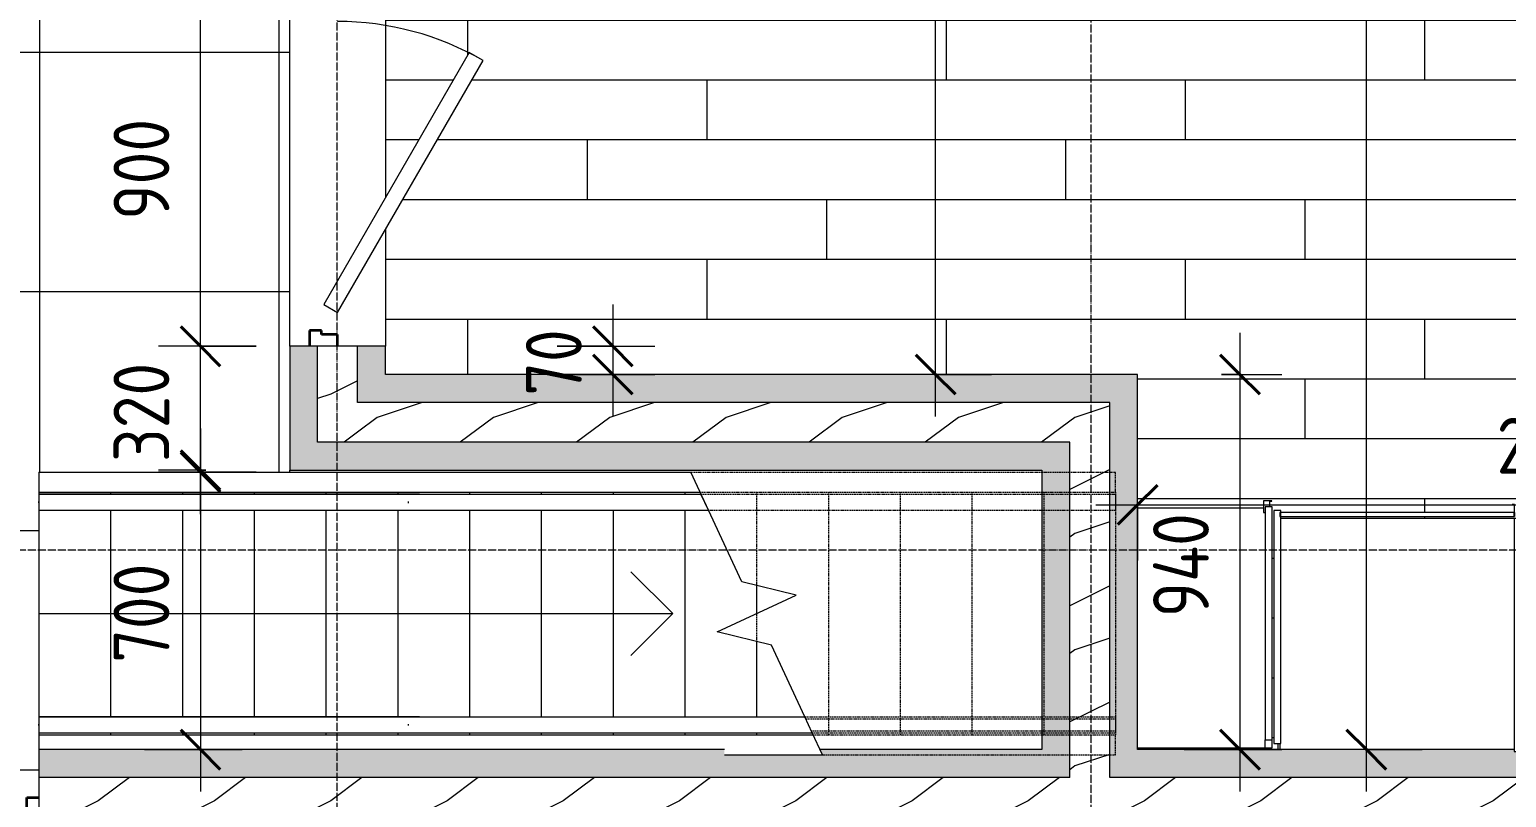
# Model space of a CAD drawing. Header units: millimetres. Extents: x -7275 to 18646, y -1042 to 16393.
# Drawn here: x 5076 to 8780, y 4878 to 6805 of the extents above; entities that cross this region are included whole.
import ezdxf

# ---------------------------------------------------------------- set-up
doc = ezdxf.new("R2010")
doc.units = ezdxf.units.MM
doc.linetypes.add('ADSK_Линия сетки', pattern=[25, 20, -2.5, 0, -2.5])
doc.linetypes.add('ADSK_Сверху', pattern=[4.5, 3, -1.5])
for name, color, linetype, lineweight in [('_Сверху_ - Верхние поручни', 7, 'ADSK_Сверху', 20), ('_Сверху_ - Линия разреза ограждения', 7, 'ADSK_Сверху', 20), ('A-ANNO-DIMS', 211, 'Continuous', 9), ('A-ANNO-DIMS-70', 211, 'Continuous', 9), ('A-DETL-GENF', 92, 'Continuous', 20), ('A-DOOR', 31, 'Continuous', 9), ('A-DOOR-FRAM', 31, 'Continuous', 35), ('A-FLOR', 192, 'Continuous', 20), ('A-FLOR-PATT', 8, 'Continuous', 20), ('A-WALL', 113, 'Continuous', 20), ('A-WALL-PATT', 111, 'Continuous', 20), ('I-FURN', 30, 'Continuous', 9), ('S-GRID', 1, 'Continuous', 9), ('S-STRS', 31, 'Continuous', 20), ('S-STRS-ANNO', 31, 'Continuous', 20), ('S-STRS-MBND', 31, 'ADSK_Сверху', 20), ('Верхние поручни', 7, 'Continuous', 20), ('Ограждение', 7, 'Continuous', 20)]:
    doc.layers.add(name, color=color, linetype=linetype, lineweight=lineweight)
doc.styles.add('GOST Common_6', font='GOST_Common.ttf', dxfattribs={"width": 0.9, "height": 140})
doc.dimstyles.new('BKN_Основной_2_0', dxfattribs={"dimscale": 304.8, "dimtxt": 140.800099, "dimasz": 0.324738, "dimexe": 0.344488, "dimexo": 0.688976, "dimgap": 0.114829, "dimtad": 1, "dimdec": 0, "dimrnd": 10, "dimdsep": 46, "dimtxsty": 'GOST Common_6', "dimblk1": 'OBLIQUE', "dimblk2": 'OBLIQUE', "dimsah": 1, "dimcen": 0.09, "dimdle": 0.344488, "dimazin": 0, "dimtfac": 1, "dimtdec": 4, "dimtix": 1, "dimtmove": 0, "dimatfit": 3, "dimfxl": 1, "dimtvp": 1, "dimtolj": 1, "dimtzin": 0, "dimlwd": 20, "dimlwe": 20, "dimarcsym": 2})
pattern_1 = [(216.87, (116.62, 291.55), (874.64896, 583.10156), [145.775, -1311.975]), (206.565, (291.55, 204.09), (-291.55, -291.5495), [325.963, -325.963]), (198.435, (291.55, 58.31), (-583.0994, -291.5502), [184.393, -737.57])]

# ---------------------------------------------------------------- blocks, each defined once
blk = doc.blocks.new('_Dr__BKN_Дверь_1ст_new - Д-2-1507595-План этажа')
at = {"layer": 'A-DETL-GENF'}
for p, q in [((-267.2, 365), (-287.2, 330.4)), ((365, 0), (-267.2, 365)), ((-287.2, 330.4), (345, -34.6)), ((345, -34.6), (365, 0))]:
    blk.add_line(p, q, dxfattribs=at)
blk.add_arc((365, 0), 730, 150, 180, dxfattribs=at)
at = {"layer": 'A-DOOR-FRAM'}
for p, q in [((-420, 0), (-450, 0)), ((-420, -40), (-420, 0)), ((420, 0), (420, -40)), ((450, 0), (420, 0)), ((-450, -70), (-410, -70)), ((-410, -40), (-420, -40)), ((-410, -70), (-410, -40)), ((420, -40), (410, -40)), ((410, -40), (410, -70)), ((410, -70), (450, -70))]:
    blk.add_line(p, q, dxfattribs=at)
blk = doc.blocks.new('Ограждение - Ограждение-1508174-План этажа')
at = {"layer": '_Сверху_ - Линия разреза ограждения', "color": 253}
for p, q in [((7022.6, 5075), (7799.3, 5075)), ((7022.6, 5075), (7799.3, 5075)), ((7022.6, 5075), (7799.3, 5075)), ((7022.6, 5075), (7799.3, 5075)), ((7799.3, 5075), (7799.3, 5045)), ((7799.3, 5075), (7799.3, 5045)), ((7799.3, 5075), (7799.3, 5045)), ((7799.3, 5075), (7799.3, 5045)), ((7036.5, 5045), (7799.3, 5045)), ((7036.5, 5045), (7799.3, 5045)), ((7036.5, 5045), (7799.3, 5045)), ((7036.5, 5045), (7799.3, 5045))]:
    blk.add_line(p, q, dxfattribs=at)
blk = doc.blocks.new('Тип верхнего поручня - Верхний поручень_Внутренний_-1508184-План этажа')
at = {"layer": 'Верхние поручни', "color": 253}
for p, q in [((6053.8, 5080), (5099.3, 5080)), ((5099.3, 5040), (6053.8, 5040))]:
    blk.add_line(p, q, dxfattribs=at)
at = {"layer": 'Верхние поручни', "color": 253, "flags": 128}
for points in [[(5099.3, 5058.4), (5099.3, 5060), (5099.3, 5061.7)], [(6025.6, 5062), (6025.5, 5060), (6025.6, 5058.1)]]:
    blk.add_lwpolyline(points, dxfattribs=at)
blk = doc.blocks.new('Тип верхнего поручня - Верхний поручень_Внутренний_-V7-План этажа')
at = {"layer": '_Сверху_ - Верхние поручни', "color": 253}
for p, q in [((7020.2, 5080), (7799.3, 5080)), ((7799.3, 5080), (7799.3, 5040)), ((7038.9, 5040), (7799.3, 5040))]:
    blk.add_line(p, q, dxfattribs=at)
at = {"layer": 'Верхние поручни', "color": 253}
for p, q in [((5099.3, 5080), (5099.3, 5040)), ((5099.3, 5080), (7020.2, 5080)), ((7038.9, 5040), (7020.2, 5080)), ((5099.3, 5040), (7038.9, 5040))]:
    blk.add_line(p, q, dxfattribs=at)
blk = doc.blocks.new('Тип верхнего поручня - Верхний поручень_Внутренний_-1508195-План этажа')
at = {"layer": 'Верхние поручни', "color": 253}
for p, q in [((6053.8, 5638.5), (5099.3, 5638.5)), ((5099.3, 5598.5), (6053.8, 5598.5))]:
    blk.add_line(p, q, dxfattribs=at)
at = {"layer": 'Верхние поручни', "color": 253, "flags": 128}
for points in [[(5099.3, 5616.9), (5099.3, 5618.5), (5099.3, 5620.2)], [(6025.6, 5620.5), (6025.5, 5618.5), (6025.6, 5616.6)]]:
    blk.add_lwpolyline(points, dxfattribs=at)
blk = doc.blocks.new('Тип верхнего поручня - Верхний поручень_Внутренний_-V8-План этажа')
at = {"layer": '_Сверху_ - Верхние поручни', "color": 253}
for p, q in [((6759.8, 5638.5), (7799.3, 5638.5)), ((7799.3, 5638.5), (7799.3, 5598.5)), ((6778.4, 5598.5), (7799.3, 5598.5))]:
    blk.add_line(p, q, dxfattribs=at)
at = {"layer": 'Верхние поручни', "color": 253}
for p, q in [((5099.3, 5638.5), (5099.3, 5598.5)), ((5099.3, 5638.5), (6759.8, 5638.5)), ((6778.4, 5598.5), (6759.8, 5638.5)), ((5099.3, 5598.5), (6778.4, 5598.5))]:
    blk.add_line(p, q, dxfattribs=at)
blk = doc.blocks.new('_Dr__BKN_Дверь_1ст_new - Д-2-1516129-План этажа')
at = {"layer": 'A-DETL-GENF'}
for p, q in [((-287.2, -330.4), (345, 34.6)), ((345, 34.6), (365, 0)), ((365, 0), (-267.2, -365)), ((-267.2, -365), (-287.2, -330.4))]:
    blk.add_line(p, q, dxfattribs=at)
blk.add_arc((365, 0), 730, 180, 210, dxfattribs=at)
at = {"layer": 'A-DOOR-FRAM'}
for p, q in [((-450, 70), (-410, 70)), ((-420, 40), (-420, 0)), ((-410, 40), (-420, 40)), ((-410, 70), (-410, 40)), ((410, 70), (450, 70)), ((410, 40), (410, 70)), ((420, 40), (410, 40)), ((420, 0), (420, 40)), ((-420, 0), (-450, 0)), ((450, 0), (420, 0))]:
    blk.add_line(p, q, dxfattribs=at)
blk = doc.blocks.new('ящик над унитазом1 - ящик над унитазом-1510302-План этажа')
at = {"layer": 'I-FURN'}
for p, q in [((11834.2, 6188.6), (11828.2, 6188.6)), ((11828.2, 6188.6), (11828.2, 6187.6)), ((11828.2, 6187.6), (11833.2, 6187.6)), ((11833.2, 6187.6), (11833.2, 6168.6)), ((11834.2, 6158.6), (11834.2, 6188.6)), ((12436.7, 6188.6), (12430.7, 6188.6)), ((12430.7, 6188.6), (12430.7, 6187.6)), ((12430.7, 6187.6), (12435.7, 6187.6)), ((12435.7, 6187.6), (12435.7, 6168.6)), ((12436.7, 6158.6), (12436.7, 6188.6)), ((12439.7, 6188.6), (12439.7, 6158.6)), ((12445.7, 6188.6), (12439.7, 6188.6)), ((12440.7, 6168.6), (12440.7, 6187.6)), ((12440.7, 6187.6), (12445.7, 6187.6)), ((12445.7, 6187.6), (12445.7, 6188.6)), ((11248.1, 6173.6), (11230.7, 6173.6)), ((11230.7, 6173.6), (11230.7, 5588.6)), ((11833.2, 6168.6), (11245, 6168.6)), ((11245, 6168.6), (11245, 6158.6)), ((11245, 6158.6), (11833.2, 6158.6)), ((11248.1, 5588.6), (11248.1, 6173.6)), ((11833.2, 6153.6), (11248.1, 6153.6)), ((11833.2, 6158.6), (11833.2, 6168.6)), ((11833.2, 6158.6), (11834.2, 6158.6)), ((11833.2, 6153.6), (11833.2, 5568.6)), ((11843.2, 6153.6), (11833.2, 6153.6)), ((12435.7, 6168.6), (11838.2, 6168.6)), ((11838.2, 6168.6), (11838.2, 6158.6)), ((11838.2, 6158.6), (12435.7, 6158.6)), ((12433.2, 6153.6), (11843.2, 6153.6)), ((11843.2, 5568.6), (11843.2, 6153.6)), ((12456.6, 6153.6), (12433.2, 6153.6)), ((12433.2, 6153.6), (12433.2, 5568.6)), ((12435.7, 6158.6), (12435.7, 6168.6)), ((12435.7, 6158.6), (12436.7, 6158.6)), ((12439.7, 6158.6), (12440.7, 6158.6)), ((13033.2, 6168.6), (12440.7, 6168.6)), ((12440.7, 6168.6), (12440.7, 6158.6)), ((12440.7, 6158.6), (13033.2, 6158.6)), ((13028.2, 6153.6), (12456.6, 6153.6)), ((12456.6, 5568.6), (12456.6, 6153.6)), ((13028.2, 6153.6), (13028.2, 5568.6)), ((13038.2, 6153.6), (13028.2, 6153.6)), ((13033.2, 6158.6), (13033.2, 6168.6)), ((13038.2, 5568.6), (13038.2, 6153.6)), ((11230.7, 5588.6), (11248.1, 5588.6)), ((11240.5, 5588.6), (11240.5, 5573.6)), ((11245, 5588.6), (11245, 5573.6)), ((11833.2, 5568.6), (11843.2, 5568.6)), ((12433.2, 5568.6), (12456.6, 5568.6)), ((13028.2, 5568.6), (13038.2, 5568.6))]:
    blk.add_line(p, q, dxfattribs=at)
blk = doc.blocks.new('ящик над унитазом2 - ящик над унитазом-1511603-План этажа')
at = {"layer": 'I-FURN'}
for p, q in [((9644.7, 2536.1), (9328.7, 2536.1)), ((9644.7, 2554.6), (9644.7, 2524.6)), ((9664.9, 2554.6), (9644.7, 2554.6)), ((9644.7, 2524.6), (9648.7, 2524.6)), ((9648.7, 2539.6), (9648.7, 1954.6)), ((9666.1, 2539.6), (9648.7, 2539.6)), ((9659.9, 2539.6), (9659.9, 2553.6)), ((9659.9, 2553.6), (9664.9, 2553.6)), ((9664.9, 2553.6), (9664.9, 2554.6)), ((9666.1, 1954.6), (9666.1, 2539.6)), ((9328.7, 1934.6), (9648.7, 1934.6)), ((9648.7, 1954.6), (9666.1, 1954.6)), ((9648.7, 1934.6), (9648.7, 1954.6)), ((9648.7, 1934.6), (9666.1, 1934.6)), ((9666.1, 1934.6), (9666.1, 1954.6))]:
    blk.add_line(p, q, dxfattribs=at)
blk = doc.blocks.new('DIMBLOCK23-План этажа')
at = {"layer": 'A-ANNO-DIMS-70', "lineweight": 20}
for p, q in [((7348.4, 5833.9), (7348.4, 9191.8)), ((7488.4, 9086.8), (7243.4, 9086.8)), ((7348.4, 9086.8), (7488.4, 9086.8)), ((7488.4, 5938.9), (7243.4, 5938.9)), ((7348.4, 5938.9), (7488.4, 5938.9))]:
    blk.add_line(p, q, dxfattribs=at)
at = {"layer": 'A-ANNO-DIMS-70', "lineweight": 40}
for p, q in [((7348.4, 9086.8), (7298.9, 9136.3)), ((7348.4, 9086.8), (7397.9, 9037.3)), ((7348.4, 5938.9), (7298.9, 5988.4)), ((7348.4, 5938.9), (7397.9, 5889.5))]:
    blk.add_line(p, q, dxfattribs=at)
at = {"layer": 'A-ANNO-DIMS-70', "color": 0, "lineweight": 20, "insert": (7130.4, 7349.4), "char_height": 140, "width": 392.331, "attachment_point": 1, "rotation": 90, "line_spacing_factor": 1.022761, "style": 'GOST Common_6'}
blk.add_mtext('3150', dxfattribs=at)
blk = doc.blocks.new('_Oblique')
at = {"color": 0, "linetype": 'ByBlock', "lineweight": -2}
blk.add_line((-0.5, -0.5), (0.5, 0.5), dxfattribs=at)
blk = doc.blocks.new('DIMBLOCK44-План этажа')
at = {"layer": 'A-ANNO-DIMS-70', "lineweight": 20}
for p, q in [((8111.6, 6043.9), (8111.6, 4892.8)), ((8064.9, 5938.9), (8216.6, 5938.9)), ((8111.6, 5938.9), (8064.9, 5938.9)), ((7971.6, 4997.8), (8216.6, 4997.8)), ((8111.6, 4997.8), (7971.6, 4997.8))]:
    blk.add_line(p, q, dxfattribs=at)
at = {"layer": 'A-ANNO-DIMS-70', "lineweight": 40}
for p, q in [((8111.6, 5938.9), (8062.1, 5988.4)), ((8111.6, 5938.9), (8161.1, 5889.5)), ((8111.6, 4997.8), (8062.1, 5047.3)), ((8111.6, 4997.8), (8161.1, 4948.3))]:
    blk.add_line(p, q, dxfattribs=at)
at = {"layer": 'A-ANNO-DIMS-70', "color": 0, "lineweight": 20, "insert": (7893.6, 5330), "char_height": 140, "width": 332.193, "attachment_point": 1, "rotation": 90, "line_spacing_factor": 1.022761, "style": 'GOST Common_6'}
blk.add_mtext('940', dxfattribs=at)
blk = doc.blocks.new('DIMBLOCK57-План этажа')
at = {"layer": 'A-ANNO-DIMS-70', "lineweight": 40}
for p, q in [((5504.5, 6009.8), (5455, 6059.3)), ((5504.5, 6009.8), (5554, 5960.3)), ((5504.5, 5693.9), (5455, 5743.4)), ((5504.5, 5693.9), (5554, 5644.5))]:
    blk.add_line(p, q, dxfattribs=at)
at = {"layer": 'A-ANNO-DIMS-70', "lineweight": 20}
for p, q in [((5644.5, 6009.8), (5399.5, 6009.8)), ((5504.5, 5588.9), (5504.5, 6009.8)), ((5504.5, 6009.8), (5644.5, 6009.8)), ((5644.5, 5693.9), (5399.5, 5693.9)), ((5504.5, 5693.9), (5644.5, 5693.9))]:
    blk.add_line(p, q, dxfattribs=at)
at = {"layer": 'A-ANNO-DIMS-70', "color": 0, "lineweight": 20, "insert": (5286.6, 5719.4), "char_height": 140, "width": 317.874, "attachment_point": 1, "rotation": 90, "line_spacing_factor": 1.022761, "style": 'GOST Common_6'}
blk.add_mtext('320', dxfattribs=at)
blk = doc.blocks.new('DIMBLOCK58-План этажа')
at = {"layer": 'A-ANNO-DIMS-70', "lineweight": 40}
for p, q in [((5504.5, 6909.8), (5455, 6959.3)), ((5504.5, 6909.8), (5554, 6860.3)), ((5504.5, 6009.8), (5455, 6059.3)), ((5504.5, 6009.8), (5554, 5960.3))]:
    blk.add_line(p, q, dxfattribs=at)
at = {"layer": 'A-ANNO-DIMS-70', "lineweight": 20}
for p, q in [((5644.5, 6909.8), (5399.5, 6909.8)), ((5504.5, 6009.8), (5504.5, 6909.8)), ((5504.5, 6909.8), (5644.5, 6909.8)), ((5644.5, 6009.8), (5399.5, 6009.8)), ((5504.5, 6009.8), (5644.5, 6009.8))]:
    blk.add_line(p, q, dxfattribs=at)
at = {"layer": 'A-ANNO-DIMS-70', "color": 0, "lineweight": 20, "insert": (5286.6, 6327.3), "char_height": 140, "width": 317.874, "attachment_point": 1, "rotation": 90, "line_spacing_factor": 1.022761, "style": 'GOST Common_6'}
blk.add_mtext('900', dxfattribs=at)
blk = doc.blocks.new('DIMBLOCK93-План этажа')
at = {"layer": 'A-ANNO-DIMS-70', "lineweight": 20}
for p, q in [((6538.8, 6114.8), (6538.8, 5833.9)), ((6398.8, 6009.8), (6643.8, 6009.8)), ((6538.8, 6009.8), (6398.8, 6009.8)), ((6398.8, 5938.9), (6643.8, 5938.9)), ((6538.8, 5938.9), (6398.8, 5938.9))]:
    blk.add_line(p, q, dxfattribs=at)
at = {"layer": 'A-ANNO-DIMS-70', "lineweight": 40}
for p, q in [((6538.8, 6009.8), (6489.3, 6059.3)), ((6538.8, 6009.8), (6588.3, 5960.3)), ((6538.8, 5938.9), (6489.3, 5988.4)), ((6538.8, 5938.9), (6588.3, 5889.5))]:
    blk.add_line(p, q, dxfattribs=at)
at = {"layer": 'A-ANNO-DIMS-70', "color": 0, "lineweight": 20, "insert": (6320.8, 5886.1), "char_height": 140, "width": 211.916, "attachment_point": 1, "rotation": 90, "line_spacing_factor": 1.022761, "style": 'GOST Common_6'}
blk.add_mtext('70', dxfattribs=at)
blk = doc.blocks.new('DIMBLOCK96-План этажа')
at = {"layer": 'A-ANNO-DIMS-70', "lineweight": 20}
for p, q in [((8428.5, 4892.8), (8428.5, 9191.8)), ((8568.5, 9086.8), (8323.5, 9086.8)), ((8428.5, 9086.8), (8568.5, 9086.8)), ((8568.5, 4997.8), (8323.5, 4997.8)), ((8428.5, 4997.8), (8568.5, 4997.8))]:
    blk.add_line(p, q, dxfattribs=at)
at = {"layer": 'A-ANNO-DIMS-70', "lineweight": 40}
for p, q in [((8428.5, 9086.8), (8379, 9136.3)), ((8428.5, 9086.8), (8478, 9037.3)), ((8428.5, 4997.8), (8379, 5047.3)), ((8428.5, 4997.8), (8478, 4948.3))]:
    blk.add_line(p, q, dxfattribs=at)
at = {"layer": 'A-ANNO-DIMS-70', "color": 0, "lineweight": 20, "insert": (8210.5, 6859.7), "char_height": 140, "width": 438.151, "attachment_point": 1, "rotation": 90, "line_spacing_factor": 1.022761, "style": 'GOST Common_6'}
blk.add_mtext('4090', dxfattribs=at)
blk = doc.blocks.new('DIMBLOCK97-План этажа')
at = {"layer": 'A-ANNO-DIMS-70', "lineweight": 20}
for p, q in [((7854.9, 5472.1), (7854.9, 5717.1)), ((9994.4, 5472.1), (9994.4, 5717.1)), ((7749.9, 5612.1), (10099.4, 5612.1)), ((7854.9, 5612.1), (7854.9, 5472.1)), ((9994.4, 5612.1), (9994.4, 5472.1))]:
    blk.add_line(p, q, dxfattribs=at)
at = {"layer": 'A-ANNO-DIMS-70', "lineweight": 40}
for p, q in [((7854.9, 5612.1), (7904.4, 5661.6)), ((9994.4, 5612.1), (10043.9, 5661.6)), ((7854.9, 5612.1), (7805.4, 5562.7)), ((9994.4, 5612.1), (9944.9, 5562.7))]:
    blk.add_line(p, q, dxfattribs=at)
at = {"layer": 'A-ANNO-DIMS-70', "color": 0, "lineweight": 20, "insert": (8755.2, 5830.1), "char_height": 140, "width": 406.65, "attachment_point": 1, "line_spacing_factor": 1.022761, "style": 'GOST Common_6'}
blk.add_mtext('2140', dxfattribs=at)
blk = doc.blocks.new('DIMBLOCK98-План этажа')
at = {"layer": 'A-ANNO-DIMS-70', "lineweight": 20}
for p, q in [((5504.5, 5803.9), (5504.5, 4892.8)), ((5518.4, 5698.9), (5399.5, 5698.9)), ((5504.5, 5698.9), (5518.4, 5698.9)), ((5364.5, 4997.8), (5609.5, 4997.8)), ((5504.5, 4997.8), (5364.5, 4997.8))]:
    blk.add_line(p, q, dxfattribs=at)
at = {"layer": 'A-ANNO-DIMS-70', "lineweight": 40}
for p, q in [((5504.5, 5698.9), (5455, 5748.4)), ((5504.5, 5698.9), (5554, 5649.5)), ((5504.5, 4997.8), (5455, 5047.3)), ((5504.5, 4997.8), (5554, 4948.3))]:
    blk.add_line(p, q, dxfattribs=at)
at = {"layer": 'A-ANNO-DIMS-70', "color": 0, "lineweight": 20, "insert": (5286.6, 5215.9), "char_height": 140, "width": 317.874, "attachment_point": 1, "rotation": 90, "line_spacing_factor": 1.022761, "style": 'GOST Common_6'}
blk.add_mtext('700', dxfattribs=at)

msp = doc.modelspace()

# ---------------------------------------------------------------- hatches: boundary and pattern name
at = {"layer": 'A-FLOR-PATT', "lineweight": 9}
h = msp.add_hatch(dxfattribs=at)
h.set_pattern_fill('FP_12', color=256, style=0, pattern_type=2)
h.set_pattern_definition([(90, (-12298.2, -4652.9), (-600, 4e-14), []), (180, (-12298.2, -4652.9), (-7e-14, -600), [])])
h.paths.add_polyline_path([(-1262.7, 1926.8), (3539.3, 1926.8), (3539.3, 2777.4), (3247.8, 2777.4), (3247.8, 3977.4), (3539.3, 3977.4), (3539.3, 4997.8), (4199.3, 4997.8), (4199.3, 4877.8), (4229.3, 4877.8), (4229.3, 4837.8), (4239.3, 4837.8), (4239.3, 4807.8), (4199.3, 4807.8), (4199.3, 4757.8), (3779.3, 4757.8), (3779.3, 3642.8), (5728.4, 3642.8), (5728.4, 4757.8), (5099.3, 4757.8), (5099.3, 4807.8), (5059.3, 4807.8), (5059.3, 4837.8), (5069.3, 4837.8), (5069.3, 4877.8), (5099.3, 4877.8), (5099.3, 5693.9), (5728.4, 5693.9), (5728.4, 9086.8), (2939.3, 9086.8), (2939.3, 9082.8), (3539.3, 9082.8), (3539.3, 8482.8), (-1250.1, 8482.8), (-1250.1, 9082.8), (-1242.7, 9082.8), (-1242.7, 9086.8), (-1262.7, 9086.8), (-1262.7, 6080.1), (-692.7, 6080.1), (-692.7, 6030.1), (-643.1, 6030.1), (-643.1, 5961.8), (-614.5, 5961.8), (-614.5, 4972.8), (-692.7, 4972.8), (-692.7, 4933.1), (-1257.7, 4933.1), (-1257.7, 4972.8), (-1260.6, 4972.8), (-1260.6, 5001.4), (-1262.7, 5001.4), (-1262.7, 1958.1)])
h.paths.add_polyline_path([(2008.7, 1974), (1113.6, 1974), (1113.6, 4827.5), (2913.6, 4827.5), (2913.6, 1974), (2390.9, 1974)])
h.paths.add_polyline_path([(-463.6, 3314.6), (-463.6, 4814.6), (298.4, 4814.6), (298.4, 3314.6), (-170.2, 3314.6)])
h.paths.add_polyline_path([(421.2, 3445.6), (394.6, 3449.1), (369.8, 3459.4), (348.5, 3475.7), (332.2, 3497), (321.9, 3521.8), (318.4, 3548.4), (318.4, 3875), (321.9, 3901.6), (332.1, 3926.4), (348.5, 3947.7), (369.8, 3964), (394.6, 3974.3), (421.2, 3977.8), (723.9, 3940.2), (754.1, 3867.3), (772.5, 3790.5), (778.7, 3711.8), (772.5, 3633.1), (754, 3556.3), (723.7, 3483.4), (662, 3475.7)])
h.paths.add_polyline_path([(-608.3, 3446.2), (-911, 3483.8), (-941.2, 3556.7), (-959.6, 3633.5), (-965.8, 3712.2), (-959.6, 3790.9), (-941.1, 3867.6), (-910.8, 3940.5), (-608.3, 3978.4), (-581.7, 3974.9), (-556.9, 3964.6), (-535.6, 3948.2), (-519.3, 3926.9), (-509, 3902.1), (-505.5, 3875.5), (-505.5, 3549), (-509, 3522.4), (-519.2, 3497.6), (-535.6, 3476.3), (-556.9, 3459.9), (-581.7, 3449.7)])
h.paths.add_polyline_path([(421.2, 4210.2), (394.6, 4213.7), (369.8, 4224), (348.5, 4240.4), (332.2, 4261.7), (321.9, 4286.5), (318.4, 4313.1), (318.4, 4639.6), (321.9, 4666.2), (332.1, 4691), (348.5, 4712.3), (369.8, 4728.7), (394.6, 4738.9), (421.2, 4742.4), (723.9, 4704.8), (754.1, 4631.9), (772.5, 4555.1), (778.7, 4476.4), (772.5, 4397.7), (753.3, 4319.3), (723.7, 4248.1), (662, 4240.4)])
h.paths.add_polyline_path([(-608.3, 4210.8), (-911, 4248.4), (-941.2, 4321.3), (-959.6, 4398.1), (-965.8, 4476.8), (-959.6, 4555.5), (-941.1, 4632.3), (-910.8, 4705.2), (-608.3, 4743), (-581.7, 4739.5), (-556.9, 4729.2), (-535.6, 4712.9), (-519.3, 4691.6), (-509, 4666.8), (-505.5, 4640.2), (-505.5, 4313.6), (-509.2, 4286.5), (-519.2, 4262.2), (-535.6, 4240.9), (-556.9, 4224.6), (-581.7, 4214.3)])
h.paths.add_polyline_path([(4304.3, 4843.1), (4284.3, 4877.8), (4916.5, 5242.8), (4936.5, 5208.1)])
h.paths.add_polyline_path([(3609.3, 5428.6), (3589.3, 5428.6), (3589.3, 5568.6), (3729.3, 5568.6), (3729.3, 5428.6), (3709.3, 5428.6)])
h.paths.add_polyline_path([(5114.8, 7270.1), (5114.8, 7287.5), (5119.8, 7287.5), (5119.8, 7872.6), (5100.8, 7872.6), (5100.8, 7867.6), (5099.8, 7867.6), (5099.8, 7873.6), (5129.8, 7873.6), (5129.8, 7287.5), (5134.8, 7287.5), (5134.8, 9077.6), (5719.8, 9077.6), (5719.8, 7279.9), (5699.8, 7279.9), (5699.8, 7270.1), (5134.8, 7270.1)])
h.paths.add_polyline_path([(5129.8, 7877.6), (5119.8, 7877.6), (5119.8, 8475.1), (5100.8, 8475.1), (5100.8, 8470.1), (5099.8, 8470.1), (5099.8, 8476.1), (5129.8, 8476.1), (5129.8, 7882.6)])
h.paths.add_polyline_path([(5100.8, 8479.1), (5099.8, 8479.1), (5099.8, 8485.1), (5100.8, 8485.1), (5100.8, 8480.1), (5119.8, 8480.1), (5119.8, 9072.6), (5129.8, 9072.6), (5129.8, 8479.1), (5101, 8479.1)])
h.paths.add_polyline_path([(2339.3, 9082.8), (2339.3, 9086.8), (-42.7, 9086.8), (-42.7, 9082.8), (1749.9, 9082.8)])
h = msp.add_hatch(dxfattribs=at)
h.set_pattern_fill('FP_14', color=256, style=0, pattern_type=2)
h.set_pattern_definition([(180, (11574.16, -18971.95), (-2e-14, -150), []), (270, (11574.16, -18971.95), (300, -300), [150, -1050]), (270, (10974.16, -19121.95), (300, -300), [150, -1050])])
h.paths.add_polyline_path([(8192.3, 4997.8), (8206.7, 4997.8), (8206.7, 5012.8), (8196.9, 5012.8), (8196.9, 5597.8), (8214.3, 5597.8), (8214.3, 5592.8), (8799.4, 5592.8), (8799.4, 5611.8), (8794.4, 5611.8), (8794.4, 5612.8), (8800.4, 5612.8), (8800.4, 5582.8), (8214.3, 5582.8), (8214.3, 5577.8), (9994.4, 5577.8), (9994.4, 5582.8), (9405.9, 5582.8), (9405.9, 5612.8), (9411.9, 5612.8), (9411.9, 5611.8), (9406.9, 5611.8), (9406.9, 5592.8), (9994.4, 5592.8), (9994.4, 6015.6), (9749.4, 6440), (9784.1, 6460), (9994.4, 6095.6), (9994.4, 9086.8), (5968.4, 9086.8), (5968.4, 8982.8), (6730.4, 8982.8), (6730.4, 8536.7), (6847.8, 8536.7), (6881, 8528.1), (6888, 8519.6), (6890.4, 8499.7), (6898.6, 8499.7), (6898.6, 8452.3), (6916.5, 8448.9), (6953.3, 8436.2), (6961.3, 8412.3), (6977.6, 8445.5), (7025.8, 8447.1), (7025.8, 8258.4), (7044, 8258.4), (7044, 8182.2), (7025.8, 8182.2), (7025.8, 7993.5), (6977.6, 7995.1), (6961.3, 8028.3), (6952.8, 8004.2), (6916.5, 7991.7), (6898.6, 7988.3), (6898.6, 7940.9), (6890.4, 7940.9), (6888, 7921), (6881, 7912.5), (6870.9, 7909.4), (6847.8, 7903.8), (6730.4, 7903.8), (6730.4, 7457.8), (5968.4, 7457.8), (5968.4, 6382.6), (6178.8, 6747), (6213.4, 6727), (5968.4, 6302.6), (5968.4, 5938.9), (7854.9, 5938.9), (7854.9, 5603.9), (8170.9, 5603.9), (8170.9, 5622.4), (8191.1, 5622.4), (8191.1, 5621.4), (8186.1, 5621.4), (8186.1, 5607.4), (8192.3, 5607.4), (8192.3, 5002.4), (7854.9, 5002.4), (7854.9, 4997.8), (8174.9, 4997.8)])
h.paths.add_polyline_path([(9402.9, 5582.8), (8804.4, 5582.8), (8804.4, 5592.8), (9401.9, 5592.8), (9401.9, 5611.8), (9396.9, 5611.8), (9396.9, 5612.8), (9402.9, 5612.8), (9402.9, 5592.8)])
h.paths.add_polyline_path([(6847.8, 7977.9), (6847.8, 7978.7), (6841.6, 7977.9)])
h.paths.add_polyline_path([(6847.8, 8461.9), (6847.8, 8462.6), (6841.6, 8462.6)])
at = {"layer": 'A-WALL-PATT', "lineweight": 9}
h = msp.add_hatch(dxfattribs=at)
h.set_pattern_fill('FP_2', color=256, style=0, pattern_type=2)
h.set_pattern_definition(pattern_1)
h.paths.add_polyline_path([(5798.4, 5768.9), (5898.4, 5768.9), (5898.4, 6009.8), (5798.4, 6009.8)])
h.paths.add_polyline_path([(5805.7, 6909.8), (5898.4, 6909.8), (5898.4, 9306.8), (5798.4, 9306.8), (5798.4, 6909.8)])
at = {"layer": 'A-WALL-PATT'}
h = msp.add_hatch(color=256, dxfattribs=at)
h.paths.add_polyline_path([(5798.4, 5698.9), (5798.4, 6009.8), (5728.4, 6009.8), (5728.4, 5698.9)])
h.paths.add_polyline_path([(5798.4, 6909.8), (5798.4, 9086.8), (5728.4, 9086.8), (5728.4, 6909.8)])
h = msp.add_hatch(color=256, dxfattribs=at)
h.paths.add_polyline_path([(5968.4, 5868.9), (5968.4, 6009.8), (5898.4, 6009.8), (5898.4, 5868.9)])
h.paths.add_polyline_path([(5898.4, 6909.8), (5968.4, 6909.8), (5968.4, 9086.8), (5898.4, 9086.8), (5898.4, 7779.3)])
for points in [[(7684.9, 5868.9), (7784.9, 5868.9), (7784.9, 5938.9), (5968.4, 5938.9), (5968.4, 5868.9), (7614.9, 5868.9)], [(7784.9, 4997.8), (7854.9, 4997.8), (7854.9, 5938.9), (7784.9, 5938.9), (7784.9, 5450.8)], [(7513.1, 5698.9), (7614.9, 5698.9), (7614.9, 5768.9), (5798.4, 5768.9), (5798.4, 5698.9), (6659.4, 5698.9)], [(7614.9, 4997.8), (7684.9, 4997.8), (7684.9, 5768.9), (7614.9, 5768.9), (7614.9, 5450.8)]]:
    msp.add_hatch(color=256, dxfattribs=at).paths.add_polyline_path(points)
at = {"layer": 'A-WALL-PATT', "lineweight": 9}
h = msp.add_hatch(dxfattribs=at)
h.set_pattern_fill('FP_2', color=256, style=0, pattern_type=2)
h.set_pattern_definition(pattern_1)
h.paths.add_polyline_path([(7513.1, 5768.9), (7684.9, 5768.9), (7684.9, 5868.9), (5898.4, 5868.9), (5898.4, 5768.9), (6659.4, 5768.9)])
h = msp.add_hatch(dxfattribs=at)
h.set_pattern_fill('FP_2', color=256, style=0, pattern_type=2)
h.set_pattern_definition(pattern_1)
h.paths.add_polyline_path([(7684.9, 4927.8), (7784.9, 4927.8), (7784.9, 5868.9), (7684.9, 5868.9), (7684.9, 4997.8)])
at = {"layer": 'A-WALL-PATT'}
h = msp.add_hatch(color=256, dxfattribs=at)
h.paths.add_polyline_path([(9994.4, 4927.8), (9994.4, 4997.8), (9422.8, 4997.8), (9422.8, 4992.8), (9399.4, 4992.8), (9399.4, 4997.8), (8809.4, 4997.8), (8809.4, 4992.8), (8799.4, 4992.8), (8799.4, 4997.8), (7784.9, 4997.8), (7784.9, 4927.8), (9220.5, 4927.8)])
h.paths.add_polyline_path([(7513.1, 4927.8), (7684.9, 4927.8), (7684.9, 4997.8), (7058.6, 4997.8), (7064.7, 4984.6), (6818.7, 4984.6), (6818.7, 4997.8), (5099.3, 4997.8), (5099.3, 4927.8), (7064.7, 4927.8)])
h.paths.add_polyline_path([(4098.3, 4927.8), (4199.3, 4927.8), (4199.3, 4997.8), (3609.3, 4997.8), (3609.3, 4927.8), (3779.3, 4927.8)])
at = {"layer": 'A-WALL-PATT', "lineweight": 9}
h = msp.add_hatch(dxfattribs=at)
h.set_pattern_fill('FP_2', color=256, style=0, pattern_type=2)
h.set_pattern_definition(pattern_1)
h.paths.add_polyline_path([(9994.4, 4827.8), (10064.4, 4827.8), (10064.4, 4927.8), (5099.3, 4927.8), (5099.3, 4827.8), (9220.5, 4827.8)])
h.paths.add_polyline_path([(3709.3, 4827.8), (4199.3, 4827.8), (4199.3, 4927.8), (3709.3, 4927.8)])

# ---------------------------------------------------------------- linework, layer by layer
at = {"layer": 'A-FLOR'}
for p, q in [((5728.4, 6009.8), (5728.4, 6909.8)), ((5968.4, 6909.8), (5968.4, 6382.6)), ((5968.4, 6302.6), (5968.4, 6009.8)), ((5728.4, 5693.9), (5728.4, 5698.9))]:
    msp.add_line(p, q, dxfattribs=at)
at = {"layer": 'A-WALL'}
for p, q in [((5728.4, 6009.8), (5728.4, 5698.9)), ((5968.4, 6009.8), (5728.4, 6009.8)), ((5798.4, 5768.9), (5798.4, 6009.8)), ((5898.4, 5868.9), (5898.4, 6009.8)), ((5968.4, 5938.9), (5968.4, 6009.8)), ((7854.9, 5938.9), (5968.4, 5938.9)), ((7854.9, 4997.8), (7854.9, 5938.9)), ((7784.9, 5868.9), (5898.4, 5868.9)), ((7784.9, 4927.8), (7784.9, 5868.9)), ((7684.9, 5768.9), (5798.4, 5768.9)), ((7684.9, 4927.8), (7684.9, 5768.9)), ((5728.4, 5698.9), (7614.9, 5698.9)), ((7614.9, 5698.9), (7614.9, 4997.8)), ((6818.7, 4997.8), (5099.3, 4997.8)), ((5099.3, 4997.8), (5099.3, 4757.8)), ((7614.9, 4997.8), (7058.6, 4997.8)), ((8799.5, 4997.8), (7854.9, 4997.8)), ((7684.9, 4927.8), (5099.3, 4927.8)), ((10064.4, 4927.8), (7784.9, 4927.8))]:
    msp.add_line(p, q, dxfattribs=at)
at = {"layer": 'S-GRID', "linetype": 'ADSK_Линия сетки'}
for p, q in [((5847.1, -451.8), (5847.1, 10570)), ((7738.4, -482), (7738.4, 10522.6)), ((14002.1, 5498.6), (-5175.8, 5498.6))]:
    msp.add_line(p, q, dxfattribs=at)
at = {"layer": 'S-STRS'}
for p, q in [((5099.3, 5693.9), (5099.3, 5643.9)), ((5099.3, 5693.9), (6734, 5693.9)), ((5099.3, 5643.9), (5279.3, 5643.9)), ((5099.3, 5643.9), (5099.3, 5638.5)), ((5099.3, 5643.9), (5099.3, 5638.5)), ((5279.3, 5643.9), (5459.3, 5643.9)), ((5279.3, 5643.9), (5279.3, 5638.5)), ((5279.3, 5643.9), (5279.3, 5638.5)), ((5459.3, 5643.9), (5639.3, 5643.9)), ((5459.3, 5643.9), (5459.3, 5638.5)), ((5459.3, 5643.9), (5459.3, 5638.5)), ((5639.3, 5643.9), (5819.3, 5643.9)), ((5639.3, 5643.9), (5639.3, 5638.5)), ((5639.3, 5643.9), (5639.3, 5638.5)), ((5819.3, 5643.9), (5999.3, 5643.9)), ((5819.3, 5643.9), (5819.3, 5638.5)), ((5819.3, 5643.9), (5819.3, 5638.5)), ((5999.3, 5643.9), (6179.3, 5643.9)), ((5999.3, 5643.9), (5999.3, 5638.5)), ((5999.3, 5643.9), (5999.3, 5638.5)), ((6179.3, 5643.9), (6359.3, 5643.9)), ((6179.3, 5643.9), (6179.3, 5638.5)), ((6179.3, 5643.9), (6179.3, 5638.5)), ((6359.3, 5643.9), (6539.3, 5643.9)), ((6359.3, 5643.9), (6359.3, 5638.5)), ((6359.3, 5643.9), (6359.3, 5638.5)), ((6539.3, 5643.9), (6719.3, 5643.9)), ((6539.3, 5643.9), (6539.3, 5638.5)), ((6539.3, 5643.9), (6539.3, 5638.5)), ((6719.3, 5643.9), (6757.3, 5643.9)), ((6719.3, 5643.9), (6719.3, 5638.5)), ((6719.3, 5643.9), (6719.3, 5638.5)), ((5099.3, 5598.5), (5099.3, 5080)), ((5099.3, 5598.5), (5099.3, 5080)), ((5279.3, 5598.5), (5279.3, 5080)), ((5279.3, 5598.5), (5279.3, 5080)), ((5459.3, 5598.5), (5459.3, 5080)), ((5459.3, 5598.5), (5459.3, 5080)), ((5639.3, 5598.5), (5639.3, 5080)), ((5639.3, 5598.5), (5639.3, 5080)), ((5819.3, 5598.5), (5819.3, 5080)), ((5819.3, 5598.5), (5819.3, 5080)), ((5999.3, 5598.5), (5999.3, 5080)), ((5999.3, 5598.5), (5999.3, 5080)), ((6179.3, 5598.5), (6179.3, 5080)), ((6179.3, 5598.5), (6179.3, 5080)), ((6359.3, 5598.5), (6359.3, 5080)), ((6359.3, 5598.5), (6359.3, 5080)), ((6539.3, 5598.5), (6539.3, 5080)), ((6539.3, 5598.5), (6539.3, 5080)), ((6719.3, 5598.5), (6719.3, 5080)), ((6719.3, 5598.5), (6719.3, 5080)), ((6899.3, 5409.6), (6899.3, 5339.3)), ((6899.3, 5409.6), (6899.3, 5339.3)), ((6899.3, 5269), (6899.3, 5080)), ((6899.3, 5269), (6899.3, 5080)), ((5099.3, 5040), (5099.3, 5034.6)), ((5099.3, 5040), (5099.3, 5034.6)), ((5279.3, 5040), (5279.3, 5034.6)), ((5279.3, 5040), (5279.3, 5034.6)), ((5459.3, 5040), (5459.3, 5034.6)), ((5459.3, 5040), (5459.3, 5034.6)), ((5639.3, 5040), (5639.3, 5034.6)), ((5639.3, 5040), (5639.3, 5034.6)), ((5819.3, 5040), (5819.3, 5034.6)), ((5819.3, 5040), (5819.3, 5034.6)), ((5999.3, 5040), (5999.3, 5034.6)), ((5999.3, 5040), (5999.3, 5034.6)), ((6179.3, 5040), (6179.3, 5034.6)), ((6179.3, 5040), (6179.3, 5034.6)), ((6359.3, 5040), (6359.3, 5034.6)), ((6359.3, 5040), (6359.3, 5034.6)), ((6539.3, 5040), (6539.3, 5034.6)), ((6539.3, 5040), (6539.3, 5034.6)), ((6719.3, 5040), (6719.3, 5034.6)), ((6719.3, 5040), (6719.3, 5034.6)), ((6899.3, 5040), (6899.3, 5034.6)), ((6899.3, 5040), (6899.3, 5034.6)), ((5099.3, 5034.6), (5099.3, 4997.8)), ((5099.3, 5034.6), (5279.3, 5034.6)), ((5279.3, 5034.6), (5459.3, 5034.6)), ((5459.3, 5034.6), (5639.3, 5034.6)), ((5639.3, 5034.6), (5819.3, 5034.6)), ((5819.3, 5034.6), (5999.3, 5034.6)), ((5999.3, 5034.6), (6179.3, 5034.6)), ((6179.3, 5034.6), (6359.3, 5034.6)), ((6359.3, 5034.6), (6539.3, 5034.6)), ((6539.3, 5034.6), (6719.3, 5034.6)), ((6719.3, 5034.6), (6899.3, 5034.6)), ((6899.3, 5034.6), (7041.4, 5034.6)), ((6818.7, 4984.6), (7064.7, 4984.6))]:
    msp.add_line(p, q, dxfattribs=at)
at = {"layer": 'S-STRS-ANNO'}
for p, q in [((6689.3, 5339.3), (6584.3, 5444.3)), ((5099.3, 5339.3), (5279.3, 5339.3)), ((5279.3, 5339.3), (5459.3, 5339.3)), ((5459.3, 5339.3), (5639.3, 5339.3)), ((5639.3, 5339.3), (5819.3, 5339.3)), ((5819.3, 5339.3), (5999.3, 5339.3)), ((5999.3, 5339.3), (6179.3, 5339.3)), ((6179.3, 5339.3), (6359.3, 5339.3)), ((6359.3, 5339.3), (6539.3, 5339.3)), ((6539.3, 5339.3), (6689.3, 5339.3)), ((6689.3, 5339.3), (6584.3, 5234.3))]:
    msp.add_line(p, q, dxfattribs=at)
at = {"layer": 'S-STRS-MBND'}
for p, q in [((6734, 5693.9), (7799.3, 5693.9)), ((7799.3, 5643.9), (7799.3, 5693.9)), ((6757.3, 5643.9), (7799.3, 5643.9)), ((6899.3, 5643.9), (6899.3, 5409.6)), ((6899.3, 5643.9), (6899.3, 5409.6)), ((7079.3, 5643.9), (7079.3, 5034.6)), ((7079.3, 5643.9), (7079.3, 5034.6)), ((7259.3, 5643.9), (7259.3, 5034.6)), ((7259.3, 5643.9), (7259.3, 5034.6)), ((7439.3, 5643.9), (7439.3, 5034.6)), ((7439.3, 5643.9), (7439.3, 5034.6)), ((7619.3, 5643.9), (7619.3, 5034.6)), ((7619.3, 5643.9), (7619.3, 5034.6)), ((7799.3, 5643.9), (7799.3, 5034.6)), ((6899.3, 5339.3), (6899.3, 5269)), ((6899.3, 5339.3), (6899.3, 5269)), ((7041.4, 5034.6), (7799.3, 5034.6)), ((7799.3, 4984.6), (7799.3, 5034.6)), ((7064.7, 4984.6), (7799.3, 4984.6))]:
    msp.add_line(p, q, dxfattribs=at)
at = {"layer": 'S-STRS-MBND', "linetype": 'Continuous'}
for p, q in [((6862.4, 5418.6), (6734, 5693.9)), ((6998.5, 5385.5), (6862.4, 5418.6)), ((6800.2, 5293.1), (6998.5, 5385.5)), ((6936.3, 5260), (6800.2, 5293.1)), ((7020.2, 5080), (6936.3, 5260)), ((7064.7, 4984.6), (7038.9, 5040))]:
    msp.add_line(p, q, dxfattribs=at)

# ---------------------------------------------------------------- block references
at = {"layer": 'A-DOOR'}
for name, p, rotation in [('_Dr__BKN_Дверь_1ст_new - Д-2-1507595-План этажа', (5848.4, 6459.8), 270.0000000000001), ('_Dr__BKN_Дверь_1ст_new - Д-2-1516129-План этажа', (4649.3, 4877.8), 180)]:
    msp.add_blockref(name, p, dxfattribs=dict(at, rotation=rotation))
at = {"layer": 'I-FURN'}
for name, p in [('ящик над унитазом2 - ящик над унитазом-1511603-План этажа', (-1473.8, 3067.8)), ('ящик над унитазом1 - ящик над унитазом-1510302-План этажа', (-3033.8, -575.8))]:
    msp.add_blockref(name, p, dxfattribs=at)
at = {"layer": 'Верхние поручни', "color": 253}
for name in ['Тип верхнего поручня - Верхний поручень_Внутренний_-1508195-План этажа', 'Тип верхнего поручня - Верхний поручень_Внутренний_-V8-План этажа', 'Тип верхнего поручня - Верхний поручень_Внутренний_-1508184-План этажа', 'Тип верхнего поручня - Верхний поручень_Внутренний_-V7-План этажа']:
    msp.add_blockref(name, (0, 0), dxfattribs=at)
at = {"layer": 'Ограждение', "color": 253}
msp.add_blockref('Ограждение - Ограждение-1508174-План этажа', (0, 0), dxfattribs=at)

# ---------------------------------------------------------------- dimensions: what is measured, and where the dimension line sits
at = {"layer": 'A-ANNO-DIMS', "lineweight": 20}
for base, p1, p2, override, picture, middle in [((7348.4, 9086.8), (7278.4, 5938.9), (7278.4, 9086.8), {"dimpost": '<>', "dimfxl": 3147.837575}, 'DIMBLOCK23-План этажа', (7243.4, 7512.9)), ((8428.5, 9086.8), (8358.5, 4997.8), (8358.5, 9086.8), {"dimpost": '<>', "dimfxl": 4089}, 'DIMBLOCK96-План этажа', (8323.5, 7042.3)), ((5504.5, 6909.8), (5434.5, 6009.8), (5434.5, 6909.8), {"dimpost": '<>', "dimfxl": 900}, 'DIMBLOCK58-План этажа', (5399.5, 6459.8)), ((6538.8, 5938.9), (6608.8, 6009.8), (6608.8, 5938.9), {"dimpost": '<>', "dimfxl": 70.822842}, 'DIMBLOCK93-План этажа', (6433.8, 5974.4)), ((5504.5, 6009.8), (5434.5, 5693.9), (5434.5, 6009.8), {"dimpost": '<>', "dimfxl": 315.822842}, 'DIMBLOCK57-План этажа', (5399.5, 5851.9)), ((8111.6, 4997.8), (7854.9, 5938.9), (8181.6, 4997.8), {"dimpost": '<>', "dimfxl": 996.238069}, 'DIMBLOCK44-План этажа', (8006.6, 5468.4)), ((5504.5, 4997.8), (5728.4, 5698.9), (5574.5, 4997.8), {"dimpost": '<>', "dimfxl": 717.854182}, 'DIMBLOCK98-План этажа', (5399.5, 5348.4))]:
    dim = msp.add_linear_dim(base=base, p1=p1, p2=p2, angle=90, dimstyle='BKN_Основной_2_0', override=override, dxfattribs=at)
    dim.commit()
    dim.dimension.update_dxf_attribs({"geometry": picture, "text_midpoint": middle})
dim = msp.add_linear_dim(base=(9994.4145, 5612.1495), p1=(7854.906, 5682.1389), p2=(9994.4145, 5682.1389), dimstyle='BKN_Основной_2_0', override={"dimpost": '<>', "dimfxl": 2139.508506}, dxfattribs=at)
dim.commit()
dim.dimension.update_dxf_attribs({"geometry": 'DIMBLOCK97-План этажа', "text_midpoint": (8924.6602, 5717.1495)})

doc.saveas('drawing.dxf')
